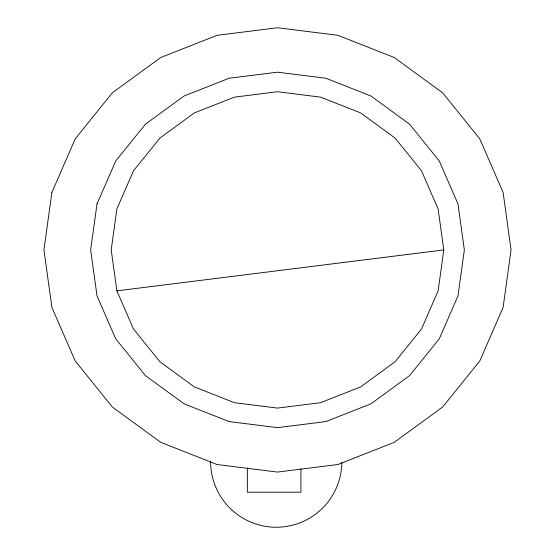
<?xml version="1.0" encoding="UTF-8"?>
<svg xmlns="http://www.w3.org/2000/svg" width="555" height="555" viewBox="0 0 555 555"><rect width="100%" height="100%" fill="white"/><g stroke="black" fill="none" stroke-linecap="round" stroke-linejoin="round"><path stroke-width="0.83" d="M443.792 249.916L438.124 290.855L421.516 329.004L395.084 361.763L360.646 386.904L320.54 402.701L277.5 408.091L234.46 402.701L194.354 386.904L159.916 361.763L133.484 329.004L116.876 290.855L111.208 249.916L116.876 208.971L133.484 170.822L159.916 138.063L194.354 112.922L234.46 97.125L277.5 91.735L320.54 97.125L360.646 112.922L395.084 138.063L421.516 170.822L438.124 208.971L443.792 249.916L116.876 290.855M300.914 468.864L300.914 492.188L247.35 492.188L247.35 467.997M341.845 462.481A65.622 65.622 0 0 1 275.807 527.25A65.622 65.622 0 0 1 210.616 461.628M51.899 192.412L43.942 249.916L51.899 307.414L75.237 360.993L112.353 407.009L160.721 442.314L217.054 464.507L277.5 472.076L337.946 464.507L394.279 442.314L442.647 407.009L479.763 360.993L503.101 307.414L511.058 249.916L503.101 192.412L479.763 138.833L442.647 92.817L394.279 57.512L337.946 35.319L277.5 27.75L217.054 35.319L160.721 57.512L112.353 92.817L75.237 138.833L51.899 192.412M97.021 203.914L90.652 249.916L97.021 295.912L115.69 338.779L145.382 375.589L184.08 403.832L229.139 421.585L277.5 427.641L325.861 421.585L370.92 403.832L409.618 375.589L439.31 338.779L457.979 295.912L464.348 249.916L457.979 203.914L439.31 161.047L409.618 124.237L370.92 95.994L325.861 78.241L277.5 72.185L229.139 78.241L184.08 95.994L145.382 124.237L115.69 161.047L97.021 203.914"/></g></svg>
